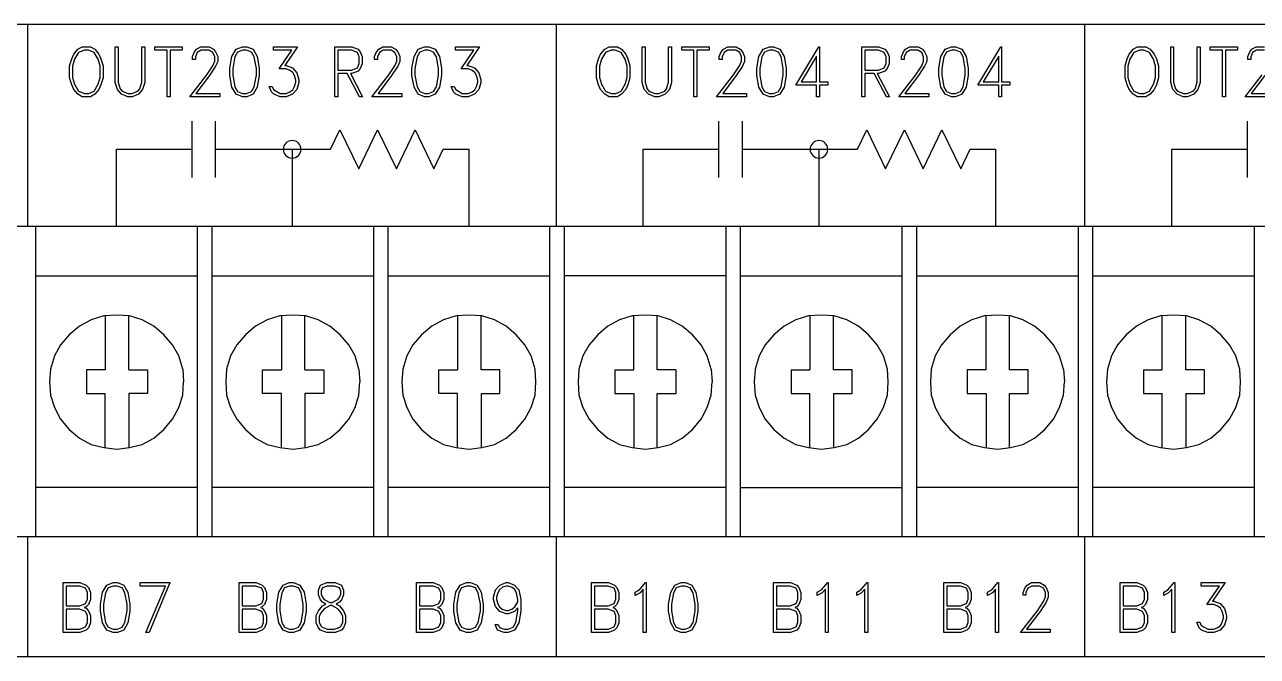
# Model space of a CAD drawing. Extents: x 3.4 to 20.6, y 5.2 to 12.5.
# Drawn here: x 6.328 to 8.953, y 9.073 to 10.416 of the extents above; entities that cross this region are included whole.
import ezdxf

# ---------------------------------------------------------------- set-up
doc = ezdxf.new("R2010")
doc.units = 0
doc.header["$MEASUREMENT"] = 0
doc.layers.get('0').update_dxf_attribs({"linetype": 'CONTINUOUS'})

msp = doc.modelspace()

# ---------------------------------------------------------------- linework, layer by layer
for points in [[(9.1051, 10.4162), (8.5858, 10.4162), (8.0666, 10.4162), (7.8089, 10.4162), (7.5537, 10.4162), (7.3016, 10.4162), (7.177, 10.4162), (7.0535, 10.4162), (6.9312, 10.4162), (6.8101, 10.4162), (6.6905, 10.4162), (6.5723, 10.4162), (6.4558, 10.4162), (6.3409, 10.4162), (6.2278, 10.4162)], [(6.3353, 9.9867), (6.3353, 10.4162)], [(7.4603, 9.9867), (7.4603, 10.4162)], [(8.5853, 9.9867), (8.5853, 10.4162)], [(6.4955, 10.3034), (6.491, 10.2883), (6.4867, 10.2781), (6.4778, 10.268), (6.4688, 10.2629), (6.451, 10.2629), (6.442, 10.268), (6.4331, 10.2781), (6.4288, 10.2883), (6.4243, 10.3034), (6.4243, 10.3284), (6.4288, 10.3435), (6.4331, 10.3537), (6.442, 10.3638), (6.451, 10.3689), (6.4688, 10.3689), (6.4778, 10.3638), (6.4867, 10.3537), (6.491, 10.3435), (6.4955, 10.3284), (6.4955, 10.3034)], [(6.5841, 10.2935), (6.5796, 10.2782), (6.5706, 10.268), (6.5573, 10.2629), (6.5483, 10.2629), (6.535, 10.268), (6.5259, 10.2782), (6.5215, 10.2935), (6.5215, 10.3689), (6.5278, 10.3689), (6.5278, 10.2938), (6.532, 10.2794), (6.536, 10.2749), (6.5486, 10.27), (6.557, 10.27), (6.5696, 10.2749), (6.5736, 10.2794), (6.5778, 10.2938), (6.5778, 10.3689), (6.5841, 10.3689), (6.5841, 10.2935)], [(6.6639, 10.3618), (6.6379, 10.3618), (6.6379, 10.2629), (6.6317, 10.2629), (6.6317, 10.3618), (6.6057, 10.3618), (6.6057, 10.3689), (6.6639, 10.3689), (6.6639, 10.3618)], [(6.7438, 10.2629), (6.68, 10.2629), (6.7161, 10.3092), (6.729, 10.3288), (6.7331, 10.3384), (6.7331, 10.3478), (6.7291, 10.3571), (6.7209, 10.3618), (6.7041, 10.3618), (6.696, 10.3571), (6.6919, 10.3478), (6.6919, 10.342), (6.6856, 10.342), (6.6856, 10.3483), (6.69, 10.3587), (6.6946, 10.3638), (6.7036, 10.3689), (6.7214, 10.3689), (6.7304, 10.3638), (6.735, 10.3587), (6.7395, 10.3483), (6.7395, 10.3378), (6.735, 10.3277), (6.7219, 10.3078), (6.6931, 10.27), (6.7438, 10.27), (6.7438, 10.2629)], [(6.8279, 10.3083), (6.8236, 10.2833), (6.8146, 10.268), (6.8011, 10.2629), (6.7922, 10.2629), (6.7788, 10.268), (6.7698, 10.2833), (6.7654, 10.3083), (6.7654, 10.3235), (6.7698, 10.3484), (6.7788, 10.3638), (6.7922, 10.3689), (6.8011, 10.3689), (6.8146, 10.3638), (6.8236, 10.3484), (6.8279, 10.3235), (6.8279, 10.3083)], [(6.9121, 10.2935), (6.9077, 10.2782), (6.8986, 10.268), (6.8853, 10.2629), (6.8721, 10.2629), (6.8588, 10.268), (6.8541, 10.2732), (6.849, 10.2849), (6.8555, 10.2849), (6.8585, 10.278), (6.8725, 10.27), (6.8851, 10.27), (6.8933, 10.2733), (6.8991, 10.2777), (6.903, 10.2843), (6.9058, 10.2938), (6.9058, 10.2984), (6.903, 10.3079), (6.8991, 10.3146), (6.8933, 10.3189), (6.8851, 10.3222), (6.8702, 10.3222), (6.897, 10.3618), (6.8582, 10.3618), (6.8582, 10.3689), (6.9091, 10.3689), (6.882, 10.3294), (6.8853, 10.3294), (6.8986, 10.3243), (6.9077, 10.314), (6.9121, 10.2987), (6.9121, 10.2935)], [(7.048, 10.2629), (7.0413, 10.2629), (7.0153, 10.3123), (6.9953, 10.3123), (6.9953, 10.2629), (6.989, 10.2629), (6.989, 10.3689), (7.0248, 10.3689), (7.0381, 10.3638), (7.0428, 10.3587), (7.0472, 10.3483), (7.0472, 10.3329), (7.0428, 10.3226), (7.0381, 10.3174), (7.0248, 10.3123), (7.022, 10.3123), (7.048, 10.2629)], [(7.1314, 10.2629), (7.0677, 10.2629), (7.1037, 10.3092), (7.1166, 10.3288), (7.1208, 10.3384), (7.1208, 10.3478), (7.1167, 10.3571), (7.1085, 10.3618), (7.0917, 10.3618), (7.0836, 10.3571), (7.0795, 10.3478), (7.0795, 10.342), (7.0732, 10.342), (7.0732, 10.3483), (7.0776, 10.3587), (7.0822, 10.3638), (7.0912, 10.3689), (7.109, 10.3689), (7.118, 10.3638), (7.1226, 10.3587), (7.1271, 10.3483), (7.1271, 10.3378), (7.1226, 10.3277), (7.1095, 10.3078), (7.0807, 10.27), (7.1314, 10.27), (7.1314, 10.2629)], [(7.2156, 10.3083), (7.2113, 10.2833), (7.2022, 10.268), (7.1888, 10.2629), (7.1798, 10.2629), (7.1664, 10.268), (7.1574, 10.2833), (7.153, 10.3083), (7.153, 10.3235), (7.1574, 10.3484), (7.1664, 10.3638), (7.1798, 10.3689), (7.1888, 10.3689), (7.2022, 10.3638), (7.2113, 10.3484), (7.2156, 10.3235), (7.2156, 10.3083)], [(7.2997, 10.2935), (7.2953, 10.2782), (7.2863, 10.268), (7.2729, 10.2629), (7.2597, 10.2629), (7.2464, 10.268), (7.2417, 10.2732), (7.2366, 10.2849), (7.2431, 10.2849), (7.2461, 10.278), (7.2601, 10.27), (7.2727, 10.27), (7.281, 10.2733), (7.2867, 10.2777), (7.2906, 10.2843), (7.2934, 10.2938), (7.2934, 10.2984), (7.2906, 10.3079), (7.2867, 10.3146), (7.281, 10.3189), (7.2727, 10.3222), (7.2578, 10.3222), (7.2846, 10.3618), (7.2458, 10.3618), (7.2458, 10.3689), (7.2968, 10.3689), (7.2696, 10.3294), (7.2729, 10.3294), (7.2863, 10.3243), (7.2953, 10.314), (7.2997, 10.2987), (7.2997, 10.2935)], [(7.617, 10.3034), (7.6125, 10.2883), (7.6082, 10.2781), (7.5993, 10.268), (7.5903, 10.2629), (7.5725, 10.2629), (7.5635, 10.268), (7.5546, 10.2781), (7.5503, 10.2883), (7.5458, 10.3034), (7.5458, 10.3284), (7.5503, 10.3435), (7.5546, 10.3537), (7.5635, 10.3638), (7.5725, 10.3689), (7.5903, 10.3689), (7.5993, 10.3638), (7.6082, 10.3537), (7.6125, 10.3435), (7.617, 10.3284), (7.617, 10.3034)], [(7.7055, 10.2935), (7.7011, 10.2782), (7.6921, 10.268), (7.6788, 10.2629), (7.6698, 10.2629), (7.6565, 10.268), (7.6474, 10.2782), (7.643, 10.2935), (7.643, 10.3689), (7.6493, 10.3689), (7.6493, 10.2938), (7.6535, 10.2794), (7.6575, 10.2749), (7.6701, 10.27), (7.6784, 10.27), (7.6911, 10.2749), (7.695, 10.2794), (7.6993, 10.2938), (7.6993, 10.3689), (7.7055, 10.3689), (7.7055, 10.2935)], [(7.7854, 10.3618), (7.7594, 10.3618), (7.7594, 10.2629), (7.7531, 10.2629), (7.7531, 10.3618), (7.7272, 10.3618), (7.7272, 10.3689), (7.7854, 10.3689), (7.7854, 10.3618)], [(7.8653, 10.2629), (7.8015, 10.2629), (7.8376, 10.3092), (7.8505, 10.3288), (7.8546, 10.3384), (7.8546, 10.3478), (7.8506, 10.3571), (7.8424, 10.3618), (7.8256, 10.3618), (7.8175, 10.3571), (7.8134, 10.3478), (7.8134, 10.342), (7.8071, 10.342), (7.8071, 10.3483), (7.8115, 10.3587), (7.8161, 10.3638), (7.8251, 10.3689), (7.8429, 10.3689), (7.8519, 10.3638), (7.8565, 10.3587), (7.861, 10.3483), (7.861, 10.3378), (7.8565, 10.3277), (7.8434, 10.3078), (7.8146, 10.27), (7.8653, 10.27), (7.8653, 10.2629)], [(7.9494, 10.3083), (7.9451, 10.2833), (7.9361, 10.268), (7.9226, 10.2629), (7.9137, 10.2629), (7.9002, 10.268), (7.8912, 10.2833), (7.8869, 10.3083), (7.8869, 10.3235), (7.8912, 10.3484), (7.9002, 10.3638), (7.9137, 10.3689), (7.9226, 10.3689), (7.9361, 10.3638), (7.9451, 10.3484), (7.9494, 10.3235), (7.9494, 10.3083)], [(8.0379, 10.2875), (8.0206, 10.2875), (8.0206, 10.2629), (8.0143, 10.2629), (8.0143, 10.2875), (7.97, 10.2875), (8.0191, 10.3689), (8.0206, 10.3689), (8.0206, 10.2947), (8.0379, 10.2947), (8.0379, 10.2875)], [(8.1695, 10.2629), (8.1628, 10.2629), (8.1368, 10.3123), (8.1168, 10.3123), (8.1168, 10.2629), (8.1105, 10.2629), (8.1105, 10.3689), (8.1463, 10.3689), (8.1596, 10.3638), (8.1643, 10.3587), (8.1687, 10.3483), (8.1687, 10.3329), (8.1643, 10.3226), (8.1596, 10.3174), (8.1463, 10.3123), (8.1435, 10.3123), (8.1695, 10.2629)], [(8.2529, 10.2629), (8.1891, 10.2629), (8.2252, 10.3092), (8.2381, 10.3288), (8.2422, 10.3384), (8.2422, 10.3478), (8.2382, 10.3571), (8.23, 10.3618), (8.2132, 10.3618), (8.2051, 10.3571), (8.201, 10.3478), (8.201, 10.342), (8.1947, 10.342), (8.1947, 10.3483), (8.1991, 10.3587), (8.2037, 10.3638), (8.2127, 10.3689), (8.2305, 10.3689), (8.2395, 10.3638), (8.2441, 10.3587), (8.2486, 10.3483), (8.2486, 10.3378), (8.2441, 10.3277), (8.231, 10.3078), (8.2022, 10.27), (8.2529, 10.27), (8.2529, 10.2629)], [(8.337, 10.3083), (8.3328, 10.2833), (8.3237, 10.268), (8.3102, 10.2629), (8.3013, 10.2629), (8.2879, 10.268), (8.2789, 10.2833), (8.2745, 10.3083), (8.2745, 10.3235), (8.2789, 10.3484), (8.2879, 10.3638), (8.3013, 10.3689), (8.3102, 10.3689), (8.3237, 10.3638), (8.3328, 10.3484), (8.337, 10.3235), (8.337, 10.3083)], [(8.4256, 10.2875), (8.4082, 10.2875), (8.4082, 10.2629), (8.402, 10.2629), (8.402, 10.2875), (8.3576, 10.2875), (8.4067, 10.3689), (8.4082, 10.3689), (8.4082, 10.2947), (8.4256, 10.2947), (8.4256, 10.2875)], [(8.742, 10.3034), (8.7375, 10.2883), (8.7332, 10.2781), (8.7243, 10.268), (8.7153, 10.2629), (8.6975, 10.2629), (8.6885, 10.268), (8.6796, 10.2781), (8.6753, 10.2883), (8.6708, 10.3034), (8.6708, 10.3284), (8.6753, 10.3435), (8.6796, 10.3537), (8.6885, 10.3638), (8.6975, 10.3689), (8.7153, 10.3689), (8.7243, 10.3638), (8.7332, 10.3537), (8.7375, 10.3435), (8.742, 10.3284), (8.742, 10.3034)], [(8.8305, 10.2935), (8.8261, 10.2782), (8.8171, 10.268), (8.8038, 10.2629), (8.7948, 10.2629), (8.7815, 10.268), (8.7724, 10.2782), (8.768, 10.2935), (8.768, 10.3689), (8.7743, 10.3689), (8.7743, 10.2938), (8.7785, 10.2794), (8.7825, 10.2749), (8.7951, 10.27), (8.8034, 10.27), (8.8161, 10.2749), (8.82, 10.2794), (8.8243, 10.2938), (8.8243, 10.3689), (8.8305, 10.3689), (8.8305, 10.2935)], [(8.9104, 10.3618), (8.8844, 10.3618), (8.8844, 10.2629), (8.8781, 10.2629), (8.8781, 10.3618), (8.8522, 10.3618), (8.8522, 10.3689), (8.9104, 10.3689), (8.9104, 10.3618)], [(8.9674, 10.3618), (8.9506, 10.3618), (8.9425, 10.3571), (8.9384, 10.3478), (8.9384, 10.342), (8.9321, 10.342), (8.9321, 10.3483), (8.9365, 10.3587), (8.9411, 10.3638), (8.9501, 10.3689), (8.9679, 10.3689)], [(6.4892, 10.3037), (6.4892, 10.3281), (6.485, 10.3425), (6.4766, 10.3569), (6.4641, 10.3618), (6.4557, 10.3618), (6.4432, 10.3569), (6.4348, 10.3425), (6.4306, 10.3281), (6.4306, 10.3037), (6.4348, 10.2893), (6.4432, 10.2749), (6.4557, 10.27), (6.4651, 10.27), (6.4766, 10.2749), (6.485, 10.2893), (6.4892, 10.3037)], [(6.8217, 10.3086), (6.8217, 10.3231), (6.8173, 10.3476), (6.8115, 10.3576), (6.8009, 10.3618), (6.7925, 10.3618), (6.7818, 10.3576), (6.776, 10.3476), (6.7717, 10.3231), (6.7717, 10.3086), (6.776, 10.2842), (6.7818, 10.2742), (6.7925, 10.27), (6.8009, 10.27), (6.8115, 10.2742), (6.8173, 10.2842), (6.8217, 10.3086)], [(7.0409, 10.3335), (7.0409, 10.3478), (7.0368, 10.3569), (7.0245, 10.3618), (6.9953, 10.3618), (6.9953, 10.3195), (7.0245, 10.3195), (7.0368, 10.3243), (7.0409, 10.3335)], [(7.2093, 10.3086), (7.2093, 10.3231), (7.2049, 10.3476), (7.1991, 10.3576), (7.1885, 10.3618), (7.1801, 10.3618), (7.1694, 10.3576), (7.1637, 10.3476), (7.1593, 10.3231), (7.1593, 10.3086), (7.1637, 10.2842), (7.1694, 10.2742), (7.1801, 10.27), (7.1885, 10.27), (7.1991, 10.2742), (7.2049, 10.2842), (7.2093, 10.3086)], [(7.6107, 10.3037), (7.6107, 10.3281), (7.6065, 10.3425), (7.5981, 10.3569), (7.5856, 10.3618), (7.5772, 10.3618), (7.5647, 10.3569), (7.5563, 10.3425), (7.5521, 10.3281), (7.5521, 10.3037), (7.5563, 10.2893), (7.5647, 10.2749), (7.5772, 10.27), (7.5866, 10.27), (7.5981, 10.2749), (7.6065, 10.2893), (7.6107, 10.3037)], [(7.9431, 10.3086), (7.9431, 10.3231), (7.9388, 10.3476), (7.933, 10.3576), (7.9224, 10.3618), (7.914, 10.3618), (7.9033, 10.3576), (7.8975, 10.3476), (7.8932, 10.3231), (7.8932, 10.3086), (7.8975, 10.2842), (7.9033, 10.2742), (7.914, 10.27), (7.9224, 10.27), (7.933, 10.2742), (7.9388, 10.2842), (7.9431, 10.3086)], [(8.0143, 10.2947), (8.0143, 10.3492), (7.9812, 10.2947), (8.0143, 10.2947)], [(8.1624, 10.3335), (8.1624, 10.3478), (8.1583, 10.3569), (8.1459, 10.3618), (8.1168, 10.3618), (8.1168, 10.3195), (8.1459, 10.3195), (8.1583, 10.3243), (8.1624, 10.3335)], [(8.3308, 10.3086), (8.3308, 10.3231), (8.3264, 10.3476), (8.3206, 10.3576), (8.31, 10.3618), (8.3016, 10.3618), (8.2909, 10.3576), (8.2851, 10.3476), (8.2808, 10.3231), (8.2808, 10.3086), (8.2851, 10.2842), (8.2909, 10.2742), (8.3016, 10.27), (8.31, 10.27), (8.3206, 10.2742), (8.3264, 10.2842), (8.3308, 10.3086)], [(8.402, 10.2947), (8.402, 10.3492), (8.3688, 10.2947), (8.402, 10.2947)], [(8.7357, 10.3037), (8.7357, 10.3281), (8.7315, 10.3425), (8.7231, 10.3569), (8.7106, 10.3618), (8.7022, 10.3618), (8.6897, 10.3569), (8.6813, 10.3425), (8.6771, 10.3281), (8.6771, 10.3037), (8.6813, 10.2893), (8.6897, 10.2749), (8.7022, 10.27), (8.7116, 10.27), (8.7231, 10.2749), (8.7315, 10.2893), (8.7357, 10.3037)], [(8.9903, 10.2629), (8.9265, 10.2629), (8.9626, 10.3092)], [(8.9684, 10.3078), (8.9396, 10.27), (8.9903, 10.27)], [(6.6841, 10.211), (6.6841, 10.091)], [(6.7341, 10.211), (6.7341, 10.091)], [(7.8056, 10.211), (7.8056, 10.091)], [(7.8556, 10.211), (7.8556, 10.091)], [(8.9306, 10.211), (8.9306, 10.091)], [(6.7341, 10.151), (6.9797, 10.151), (6.9997, 10.1923), (7.0397, 10.1098), (7.0797, 10.1923), (7.1197, 10.1098), (7.1597, 10.1923), (7.1997, 10.1098), (7.2197, 10.151), (7.2738, 10.151), (7.2738, 9.9867)], [(7.8556, 10.151), (8.1012, 10.151), (8.1212, 10.1923), (8.1612, 10.1098), (8.2012, 10.1923), (8.2412, 10.1098), (8.2812, 10.1923), (8.3212, 10.1098), (8.3412, 10.151), (8.3953, 10.151), (8.3953, 9.9867)], [(6.5238, 9.9867), (6.5238, 10.151), (6.6841, 10.151)], [(6.8978, 10.151), (6.8978, 9.9867)], [(7.6453, 9.9867), (7.6453, 10.151), (7.8056, 10.151)], [(8.0193, 10.151), (8.0193, 9.9867)], [(8.7703, 9.9867), (8.7703, 10.151), (8.9306, 10.151)], [(13.4617, 9.3267), (13.4617, 9.9867), (3.7117, 9.9867), (3.7117, 9.3267)], [(6.3517, 9.9867), (6.3517, 9.3267)], [(6.6967, 9.3267), (6.6967, 9.9867)], [(6.7267, 9.9867), (6.7267, 9.3267)], [(7.0717, 9.3267), (7.0717, 9.9867)], [(7.1017, 9.9867), (7.1017, 9.3267)], [(7.4467, 9.3267), (7.4467, 9.9867)], [(7.4767, 9.9867), (7.4767, 9.3267)], [(7.8217, 9.3267), (7.8217, 9.9867)], [(7.8517, 9.9867), (7.8517, 9.3267)], [(8.1967, 9.3267), (8.1967, 9.9867)], [(8.2267, 9.9867), (8.2267, 9.3267)], [(8.5717, 9.3267), (8.5717, 9.9867)], [(8.6017, 9.9867), (8.6017, 9.3267)], [(8.9467, 9.3267), (8.9467, 9.9867)], [(6.3517, 9.8817), (6.6967, 9.8817)], [(6.7267, 9.8817), (7.0717, 9.8817)], [(7.1017, 9.8817), (7.4467, 9.8817)], [(7.8217, 9.8817), (7.4767, 9.8817)], [(7.8517, 9.8817), (8.1967, 9.8817)], [(8.2267, 9.8817), (8.5717, 9.8817)], [(8.6017, 9.8817), (8.9467, 9.8817)], [(6.665, 9.6833), (6.6567, 9.7117), (6.6433, 9.735), (6.625, 9.7567), (6.6033, 9.775), (6.5783, 9.7883), (6.5517, 9.7967), (6.525, 9.7983), (6.4967, 9.7967), (6.47, 9.7883), (6.445, 9.775), (6.4233, 9.7567), (6.405, 9.735), (6.3917, 9.7117), (6.3833, 9.6833), (6.3817, 9.6567), (6.3833, 9.6283), (6.3917, 9.6017), (6.405, 9.5767), (6.4233, 9.555), (6.445, 9.5367), (6.47, 9.5233), (6.4967, 9.5167), (6.525, 9.5133), (6.5517, 9.5167), (6.5783, 9.5233), (6.6033, 9.5367), (6.625, 9.555), (6.6433, 9.5767), (6.6567, 9.6017), (6.665, 9.6283), (6.6667, 9.6567)], [(6.5, 9.7967), (6.5, 9.6817)], [(6.55, 9.6817), (6.55, 9.7967)], [(7.04, 9.6833), (7.0317, 9.7117), (7.0183, 9.735), (7, 9.7567), (6.9783, 9.775), (6.9533, 9.7883), (6.9267, 9.7967), (6.9, 9.7983), (6.8717, 9.7967), (6.845, 9.7883), (6.82, 9.775), (6.7983, 9.7567), (6.78, 9.735), (6.7667, 9.7117), (6.7583, 9.6833), (6.7567, 9.6567), (6.7583, 9.6283), (6.7667, 9.6017), (6.78, 9.5767), (6.7983, 9.555), (6.82, 9.5367), (6.845, 9.5233), (6.8717, 9.5167), (6.9, 9.5133), (6.9267, 9.5167), (6.9533, 9.5233), (6.9783, 9.5367), (7, 9.555), (7.0183, 9.5767), (7.0317, 9.6017), (7.04, 9.6283), (7.0417, 9.6567)], [(6.875, 9.7967), (6.875, 9.6817)], [(6.925, 9.6817), (6.925, 9.7967)], [(7.4167, 9.6567), (7.415, 9.6833), (7.4067, 9.7117), (7.3933, 9.735), (7.375, 9.7567), (7.3533, 9.775), (7.3283, 9.7883), (7.3017, 9.7967), (7.275, 9.7983), (7.2467, 9.7967), (7.22, 9.7883), (7.195, 9.775), (7.1733, 9.7567), (7.155, 9.735), (7.1417, 9.7117), (7.1333, 9.6833), (7.1317, 9.6567), (7.1333, 9.6283), (7.1417, 9.6017), (7.155, 9.5767), (7.1733, 9.555), (7.195, 9.5367), (7.22, 9.5233), (7.2467, 9.5167), (7.275, 9.5133), (7.3017, 9.5167), (7.3283, 9.5233), (7.3533, 9.5367), (7.375, 9.555), (7.3933, 9.5767), (7.4067, 9.6017), (7.415, 9.6283), (7.4167, 9.6567)], [(7.25, 9.7967), (7.25, 9.6817)], [(7.3, 9.6317), (7.34, 9.6317), (7.34, 9.6817), (7.3, 9.6817), (7.3, 9.7967)], [(7.79, 9.6833), (7.7817, 9.7117), (7.7683, 9.735), (7.75, 9.7567), (7.7283, 9.775), (7.7033, 9.7883), (7.6767, 9.7967), (7.65, 9.7983), (7.6217, 9.7967), (7.595, 9.7883), (7.57, 9.775), (7.5483, 9.7567), (7.53, 9.735), (7.5167, 9.7117), (7.5083, 9.6833), (7.5067, 9.6567), (7.5083, 9.6283), (7.5167, 9.6017), (7.53, 9.5767), (7.5483, 9.555), (7.57, 9.5367), (7.595, 9.5233), (7.6217, 9.5167), (7.65, 9.5133), (7.6767, 9.5167), (7.7033, 9.5233), (7.7283, 9.5367), (7.75, 9.555), (7.7683, 9.5767), (7.7817, 9.6017), (7.79, 9.6283), (7.7917, 9.6567)], [(7.625, 9.6817), (7.625, 9.7967)], [(7.715, 9.6817), (7.675, 9.6817), (7.675, 9.7967)], [(8.1667, 9.6567), (8.165, 9.6833), (8.1567, 9.7117), (8.1433, 9.735), (8.125, 9.7567), (8.1033, 9.775), (8.0783, 9.7883), (8.0517, 9.7967), (8.025, 9.7983), (7.9967, 9.7967), (7.97, 9.7883), (7.945, 9.775), (7.9233, 9.7567), (7.905, 9.735), (7.8917, 9.7117), (7.8833, 9.6833), (7.8817, 9.6567), (7.8833, 9.6283), (7.8917, 9.6017), (7.905, 9.5767), (7.9233, 9.555), (7.945, 9.5367), (7.97, 9.5233), (7.9967, 9.5167), (8.025, 9.5133), (8.0517, 9.5167), (8.0783, 9.5233), (8.1033, 9.5367), (8.125, 9.555), (8.1433, 9.5767), (8.1567, 9.6017), (8.165, 9.6283)], [(8, 9.7967), (8, 9.6817)], [(8.05, 9.6317), (8.09, 9.6317), (8.09, 9.6817), (8.05, 9.6817), (8.05, 9.7967)], [(8.54, 9.6833), (8.5317, 9.7117), (8.5183, 9.735), (8.5, 9.7567), (8.4783, 9.775), (8.4533, 9.7883), (8.4267, 9.7967), (8.4, 9.7983), (8.3717, 9.7967), (8.345, 9.7883), (8.32, 9.775), (8.2983, 9.7567), (8.28, 9.735), (8.2667, 9.7117), (8.2583, 9.6833), (8.2567, 9.6567), (8.2583, 9.6283), (8.2667, 9.6017), (8.28, 9.5767), (8.2983, 9.555), (8.32, 9.5367), (8.345, 9.5233), (8.3717, 9.5167), (8.4, 9.5133), (8.4267, 9.5167), (8.4533, 9.5233), (8.4783, 9.5367), (8.5, 9.555), (8.5183, 9.5767), (8.5317, 9.6017), (8.54, 9.6283)], [(8.375, 9.6817), (8.375, 9.7967)], [(8.425, 9.6317), (8.465, 9.6317), (8.465, 9.6817), (8.425, 9.6817), (8.425, 9.7967)], [(8.9167, 9.6567), (8.915, 9.6833), (8.9067, 9.7117), (8.8933, 9.735), (8.875, 9.7567), (8.8533, 9.775), (8.8283, 9.7883), (8.8017, 9.7967), (8.775, 9.7983), (8.7467, 9.7967), (8.72, 9.7883), (8.695, 9.775), (8.6733, 9.7567), (8.655, 9.735), (8.6417, 9.7117), (8.6333, 9.6833), (8.6317, 9.6567), (8.6333, 9.6283), (8.6417, 9.6017), (8.655, 9.5767), (8.6733, 9.555), (8.695, 9.5367), (8.72, 9.5233), (8.7467, 9.5167), (8.775, 9.5133), (8.8017, 9.5167), (8.8283, 9.5233), (8.8533, 9.5367), (8.875, 9.555), (8.8933, 9.5767), (8.9067, 9.6017), (8.915, 9.6283), (8.9167, 9.6567)], [(8.75, 9.6817), (8.75, 9.7967)], [(8.8, 9.6317), (8.84, 9.6317), (8.84, 9.6817), (8.8, 9.6817), (8.8, 9.7967)], [(6.665, 9.6833), (6.6667, 9.6567)], [(7.04, 9.6833), (7.0417, 9.6567)], [(7.79, 9.6833), (7.7917, 9.6567)], [(8.54, 9.6833), (8.5417, 9.6567)], [(6.5, 9.6817), (6.46, 9.6817)], [(6.46, 9.6817), (6.46, 9.6317)], [(6.55, 9.6817), (6.59, 9.6817)], [(6.59, 9.6817), (6.59, 9.6317)], [(6.835, 9.6317), (6.835, 9.6817), (6.875, 9.6817)], [(6.925, 9.6817), (6.965, 9.6817)], [(6.965, 9.6817), (6.965, 9.6317)], [(7.25, 9.6317), (7.21, 9.6317), (7.21, 9.6817)], [(7.21, 9.6817), (7.25, 9.6817)], [(7.585, 9.6817), (7.585, 9.6317), (7.625, 9.6317)], [(7.585, 9.6817), (7.625, 9.6817)], [(7.715, 9.6817), (7.715, 9.6317)], [(7.96, 9.6817), (7.96, 9.6317), (8, 9.6317)], [(7.96, 9.6817), (8, 9.6817)], [(8.165, 9.6283), (8.1667, 9.6567)], [(8.375, 9.6817), (8.335, 9.6817), (8.335, 9.6317), (8.375, 9.6317)], [(8.54, 9.6283), (8.5417, 9.6567)], [(8.71, 9.6817), (8.71, 9.6317), (8.75, 9.6317)], [(8.71, 9.6817), (8.75, 9.6817)], [(6.46, 9.6317), (6.5, 9.6317)], [(6.5, 9.515), (6.5, 9.6317)], [(6.59, 9.6317), (6.55, 9.6317)], [(6.55, 9.6317), (6.55, 9.515)], [(6.875, 9.6317), (6.835, 9.6317)], [(6.875, 9.515), (6.875, 9.6317)], [(6.965, 9.6317), (6.925, 9.6317)], [(6.925, 9.6317), (6.925, 9.515)], [(7.25, 9.515), (7.25, 9.6317)], [(7.3, 9.6317), (7.3, 9.515)], [(7.625, 9.6317), (7.625, 9.515)], [(7.675, 9.515), (7.675, 9.6317)], [(7.675, 9.6317), (7.715, 9.6317)], [(8, 9.515), (8, 9.6317)], [(8.05, 9.6317), (8.05, 9.515)], [(8.375, 9.6317), (8.375, 9.515)], [(8.425, 9.515), (8.425, 9.6317)], [(8.75, 9.515), (8.75, 9.6317)], [(8.8, 9.6317), (8.8, 9.515)], [(6.6967, 9.4317), (6.3517, 9.4317)], [(7.0717, 9.4317), (6.7267, 9.4317)], [(7.4467, 9.4317), (7.1017, 9.4317)], [(7.8217, 9.4317), (7.4767, 9.4317)], [(7.8517, 9.4317), (8.1967, 9.4317)], [(8.5717, 9.4317), (8.2267, 9.4317)], [(8.9467, 9.4317), (8.6017, 9.4317)], [(13.4617, 9.3267), (3.7117, 9.3267)], [(6.3353, 9.0725), (6.3353, 9.3267)], [(7.4603, 9.0725), (7.4603, 9.3267)], [(8.5853, 9.0725), (8.5853, 9.3267)], [(6.4685, 9.1438), (6.4641, 9.1335), (6.4594, 9.1283), (6.446, 9.1232), (6.4103, 9.1232), (6.4103, 9.2293), (6.446, 9.2293), (6.4594, 9.2242), (6.4641, 9.219), (6.4685, 9.2086), (6.4685, 9.1933), (6.4641, 9.1829), (6.4594, 9.1777), (6.4555, 9.1763), (6.4594, 9.1748), (6.4641, 9.1695), (6.4685, 9.1592), (6.4685, 9.1438)], [(6.4622, 9.1938), (6.4622, 9.2081), (6.4581, 9.2173), (6.4457, 9.2221), (6.4166, 9.2221), (6.4166, 9.1798), (6.4457, 9.1798), (6.4581, 9.1846), (6.4622, 9.1938)], [(6.5527, 9.1686), (6.5484, 9.1437), (6.5393, 9.1283), (6.5259, 9.1232), (6.5169, 9.1232), (6.5035, 9.1283), (6.4945, 9.1437), (6.4901, 9.1686), (6.4901, 9.1838), (6.4945, 9.2088), (6.5035, 9.2242), (6.5169, 9.2293), (6.5259, 9.2293), (6.5393, 9.2242), (6.5484, 9.2088), (6.5527, 9.1838), (6.5527, 9.1686)], [(6.5464, 9.169), (6.5464, 9.1835), (6.542, 9.2079), (6.5362, 9.2179), (6.5256, 9.2221), (6.5172, 9.2221), (6.5066, 9.2179), (6.5008, 9.2079), (6.4964, 9.1835), (6.4964, 9.169), (6.5008, 9.1445), (6.5066, 9.1345), (6.5172, 9.1304), (6.5256, 9.1304), (6.5362, 9.1345), (6.542, 9.1445), (6.5464, 9.169)], [(6.6382, 9.2293), (6.6367, 9.2274), (6.5932, 9.1232), (6.5867, 9.1232), (6.628, 9.2221), (6.5743, 9.2221), (6.5743, 9.2293), (6.6382, 9.2293)], [(6.8435, 9.1438), (6.8391, 9.1335), (6.8344, 9.1283), (6.821, 9.1232), (6.7853, 9.1232), (6.7853, 9.2293), (6.821, 9.2293), (6.8344, 9.2242), (6.8391, 9.219), (6.8435, 9.2086), (6.8435, 9.1933), (6.8391, 9.1829), (6.8344, 9.1777), (6.8305, 9.1763), (6.8344, 9.1748), (6.8391, 9.1695), (6.8435, 9.1592), (6.8435, 9.1438)], [(6.8372, 9.1938), (6.8372, 9.2081), (6.8331, 9.2173), (6.8207, 9.2221), (6.7916, 9.2221), (6.7916, 9.1798), (6.8207, 9.1798), (6.8331, 9.1846), (6.8372, 9.1938)], [(6.9277, 9.1686), (6.9234, 9.1437), (6.9143, 9.1283), (6.9009, 9.1232), (6.8919, 9.1232), (6.8785, 9.1283), (6.8695, 9.1437), (6.8651, 9.1686), (6.8651, 9.1838), (6.8695, 9.2088), (6.8785, 9.2242), (6.8919, 9.2293), (6.9009, 9.2293), (6.9143, 9.2242), (6.9234, 9.2088), (6.9277, 9.1838), (6.9277, 9.1686)], [(6.9214, 9.169), (6.9214, 9.1835), (6.917, 9.2079), (6.9112, 9.2179), (6.9006, 9.2221), (6.8922, 9.2221), (6.8816, 9.2179), (6.8758, 9.2079), (6.8714, 9.1835), (6.8714, 9.169), (6.8758, 9.1445), (6.8816, 9.1345), (6.8922, 9.1304), (6.9006, 9.1304), (6.9112, 9.1345), (6.917, 9.1445), (6.9214, 9.169)], [(7.0118, 9.1438), (7.0074, 9.1335), (7.0027, 9.1283), (6.9894, 9.1232), (6.9718, 9.1232), (6.9585, 9.1283), (6.9538, 9.1335), (6.9493, 9.1438), (6.9493, 9.1592), (6.9538, 9.1695), (6.9627, 9.1797), (6.9697, 9.1837), (6.9627, 9.1876), (6.9581, 9.1929), (6.9537, 9.2031), (6.9537, 9.2136), (6.9582, 9.2242), (6.9718, 9.2293), (6.9894, 9.2293), (7.003, 9.2242), (7.0075, 9.2136), (7.0075, 9.2031), (7.0031, 9.1929), (6.9985, 9.1876), (6.9914, 9.1837), (6.9985, 9.1797), (7.0074, 9.1695), (7.0118, 9.1592), (7.0118, 9.1438)], [(7.0012, 9.2048), (7.0012, 9.2119), (6.9985, 9.2182), (6.9884, 9.2221), (6.9728, 9.2221), (6.9627, 9.2182), (6.9599, 9.2119), (6.9599, 9.2048), (6.9633, 9.1971), (6.9664, 9.1935), (6.978, 9.187), (6.9832, 9.187), (6.9948, 9.1935), (6.9979, 9.1971), (7.0012, 9.2048)], [(7.2206, 9.1438), (7.2162, 9.1335), (7.2115, 9.1283), (7.1981, 9.1232), (7.1624, 9.1232), (7.1624, 9.2293), (7.1981, 9.2293), (7.2115, 9.2242), (7.2162, 9.219), (7.2206, 9.2086), (7.2206, 9.1933), (7.2162, 9.1829), (7.2115, 9.1777), (7.2076, 9.1763), (7.2115, 9.1748), (7.2162, 9.1695), (7.2206, 9.1592), (7.2206, 9.1438)], [(7.2143, 9.1938), (7.2143, 9.2081), (7.2102, 9.2173), (7.1978, 9.2221), (7.1687, 9.2221), (7.1687, 9.1798), (7.1978, 9.1798), (7.2102, 9.1846), (7.2143, 9.1938)], [(7.3047, 9.1686), (7.3005, 9.1437), (7.2914, 9.1283), (7.2779, 9.1232), (7.269, 9.1232), (7.2556, 9.1283), (7.2466, 9.1437), (7.2422, 9.1686), (7.2422, 9.1838), (7.2466, 9.2088), (7.2556, 9.2242), (7.269, 9.2293), (7.2779, 9.2293), (7.2914, 9.2242), (7.3005, 9.2088), (7.3047, 9.1838), (7.3047, 9.1686)], [(7.2985, 9.169), (7.2985, 9.1835), (7.2941, 9.2079), (7.2883, 9.2179), (7.2777, 9.2221), (7.2693, 9.2221), (7.2586, 9.2179), (7.2528, 9.2079), (7.2485, 9.1835), (7.2485, 9.169), (7.2528, 9.1445), (7.2586, 9.1345), (7.2693, 9.1304), (7.2777, 9.1304), (7.2883, 9.1345), (7.2941, 9.1445), (7.2985, 9.169)], [(7.3846, 9.1686), (7.3803, 9.1437), (7.3712, 9.1283), (7.3578, 9.1232), (7.3489, 9.1232), (7.3353, 9.1283), (7.3301, 9.1403), (7.3367, 9.1403), (7.3394, 9.1342), (7.3491, 9.1304), (7.3575, 9.1304), (7.3682, 9.1345), (7.374, 9.1445), (7.3783, 9.169), (7.3783, 9.176), (7.3711, 9.1678), (7.3578, 9.1627), (7.3532, 9.1627), (7.3399, 9.1678), (7.3309, 9.1782), (7.3264, 9.1934), (7.3264, 9.1986), (7.3309, 9.2139), (7.3399, 9.2242), (7.3532, 9.2293), (7.3578, 9.2293), (7.3711, 9.2242), (7.3801, 9.2139), (7.3846, 9.1937), (7.3846, 9.1686)], [(7.3783, 9.1888), (7.3783, 9.1934), (7.3758, 9.2073), (7.3711, 9.2153), (7.3666, 9.2186), (7.3575, 9.2221), (7.3535, 9.2221), (7.3459, 9.2193), (7.3392, 9.2143), (7.3356, 9.2078), (7.3327, 9.1984), (7.3327, 9.1937), (7.3356, 9.1842), (7.3394, 9.1775), (7.3452, 9.1732), (7.3535, 9.1699), (7.3575, 9.1699), (7.3658, 9.1732), (7.3717, 9.1775), (7.3783, 9.1888)], [(7.5935, 9.1438), (7.5891, 9.1335), (7.5844, 9.1283), (7.571, 9.1232), (7.5353, 9.1232), (7.5353, 9.2293), (7.571, 9.2293), (7.5844, 9.2242), (7.5891, 9.219), (7.5935, 9.2086), (7.5935, 9.1933), (7.5891, 9.1829), (7.5844, 9.1777), (7.5805, 9.1763), (7.5844, 9.1748), (7.5891, 9.1695), (7.5935, 9.1592), (7.5935, 9.1438)], [(7.5872, 9.1938), (7.5872, 9.2081), (7.5831, 9.2173), (7.5707, 9.2221), (7.5416, 9.2221), (7.5416, 9.1798), (7.5707, 9.1798), (7.5831, 9.1846), (7.5872, 9.1938)], [(7.6517, 9.1232), (7.6454, 9.1232), (7.6454, 9.2155), (7.6384, 9.2074), (7.6281, 9.2016), (7.6281, 9.2091), (7.6372, 9.2143), (7.6504, 9.2293), (7.6517, 9.2293), (7.6517, 9.1232)], [(7.7618, 9.1686), (7.7575, 9.1437), (7.7485, 9.1283), (7.735, 9.1232), (7.7261, 9.1232), (7.7127, 9.1283), (7.7037, 9.1437), (7.6993, 9.1686), (7.6993, 9.1838), (7.7037, 9.2088), (7.7127, 9.2242), (7.7261, 9.2293), (7.735, 9.2293), (7.7485, 9.2242), (7.7575, 9.2088), (7.7618, 9.1838), (7.7618, 9.1686)], [(7.7556, 9.169), (7.7556, 9.1835), (7.7512, 9.2079), (7.7454, 9.2179), (7.7348, 9.2221), (7.7264, 9.2221), (7.7157, 9.2179), (7.7099, 9.2079), (7.7056, 9.1835), (7.7056, 9.169), (7.7099, 9.1445), (7.7157, 9.1345), (7.7264, 9.1304), (7.7348, 9.1304), (7.7454, 9.1345), (7.7512, 9.1445), (7.7556, 9.169)], [(7.981, 9.1438), (7.9766, 9.1335), (7.9719, 9.1283), (7.9585, 9.1232), (7.9228, 9.1232), (7.9228, 9.2293), (7.9585, 9.2293), (7.9719, 9.2242), (7.9766, 9.219), (7.981, 9.2086), (7.981, 9.1933), (7.9766, 9.1829), (7.9719, 9.1777), (7.968, 9.1763), (7.9719, 9.1748), (7.9766, 9.1695), (7.981, 9.1592), (7.981, 9.1438)], [(7.9747, 9.1938), (7.9747, 9.2081), (7.9706, 9.2173), (7.9582, 9.2221), (7.9291, 9.2221), (7.9291, 9.1798), (7.9582, 9.1798), (7.9706, 9.1846), (7.9747, 9.1938)], [(8.0392, 9.1232), (8.0329, 9.1232), (8.0329, 9.2155), (8.0259, 9.2074), (8.0156, 9.2016), (8.0156, 9.2091), (8.0247, 9.2143), (8.0379, 9.2293), (8.0392, 9.2293), (8.0392, 9.1232)], [(8.1234, 9.1232), (8.1171, 9.1232), (8.1171, 9.2155), (8.11, 9.2074), (8.0998, 9.2016), (8.0998, 9.2091), (8.1088, 9.2143), (8.1221, 9.2293), (8.1234, 9.2293), (8.1234, 9.1232)], [(8.3435, 9.1438), (8.3391, 9.1335), (8.3344, 9.1283), (8.321, 9.1232), (8.2853, 9.1232), (8.2853, 9.2293), (8.321, 9.2293), (8.3344, 9.2242), (8.3391, 9.219), (8.3435, 9.2086), (8.3435, 9.1933), (8.3391, 9.1829), (8.3344, 9.1777), (8.3305, 9.1763), (8.3344, 9.1748), (8.3391, 9.1695), (8.3435, 9.1592), (8.3435, 9.1438)], [(8.3372, 9.1938), (8.3372, 9.2081), (8.3331, 9.2173), (8.3207, 9.2221), (8.2916, 9.2221), (8.2916, 9.1798), (8.3207, 9.1798), (8.3331, 9.1846), (8.3372, 9.1938)], [(8.4017, 9.1232), (8.3954, 9.1232), (8.3954, 9.2155), (8.3884, 9.2074), (8.3781, 9.2016), (8.3781, 9.2091), (8.3872, 9.2143), (8.4004, 9.2293), (8.4017, 9.2293), (8.4017, 9.1232)], [(8.5118, 9.1232), (8.4481, 9.1232), (8.4842, 9.1695), (8.497, 9.1891), (8.5012, 9.1988), (8.5012, 9.2081), (8.4972, 9.2174), (8.489, 9.2221), (8.4722, 9.2221), (8.464, 9.2174), (8.4599, 9.2081), (8.4599, 9.2023), (8.4537, 9.2023), (8.4537, 9.2086), (8.4581, 9.219), (8.4627, 9.2242), (8.4717, 9.2293), (8.4895, 9.2293), (8.4985, 9.2242), (8.5031, 9.219), (8.5075, 9.2086), (8.5075, 9.1982), (8.5031, 9.188), (8.49, 9.1681), (8.4612, 9.1304), (8.5118, 9.1304), (8.5118, 9.1232)], [(8.7185, 9.1438), (8.7141, 9.1335), (8.7094, 9.1283), (8.696, 9.1232), (8.6603, 9.1232), (8.6603, 9.2293), (8.696, 9.2293), (8.7094, 9.2242), (8.7141, 9.219), (8.7185, 9.2086), (8.7185, 9.1933), (8.7141, 9.1829), (8.7094, 9.1777), (8.7055, 9.1763), (8.7094, 9.1748), (8.7141, 9.1695), (8.7185, 9.1592), (8.7185, 9.1438)], [(8.7122, 9.1938), (8.7122, 9.2081), (8.7081, 9.2173), (8.6957, 9.2221), (8.6666, 9.2221), (8.6666, 9.1798), (8.6957, 9.1798), (8.7081, 9.1846), (8.7122, 9.1938)], [(8.7767, 9.1232), (8.7704, 9.1232), (8.7704, 9.2155), (8.7634, 9.2074), (8.7531, 9.2016), (8.7531, 9.2091), (8.7622, 9.2143), (8.7754, 9.2293), (8.7767, 9.2293), (8.7767, 9.1232)], [(8.8868, 9.1538), (8.8824, 9.1386), (8.8734, 9.1283), (8.86, 9.1232), (8.8468, 9.1232), (8.8335, 9.1283), (8.8288, 9.1335), (8.8237, 9.1452), (8.8302, 9.1452), (8.8332, 9.1383), (8.8472, 9.1304), (8.8598, 9.1304), (8.8681, 9.1337), (8.8739, 9.138), (8.8777, 9.1446), (8.8806, 9.1542), (8.8806, 9.1588), (8.8777, 9.1682), (8.8739, 9.1749), (8.8681, 9.1793), (8.8598, 9.1825), (8.845, 9.1825), (8.8717, 9.2221), (8.8329, 9.2221), (8.8329, 9.2293), (8.8839, 9.2293), (8.8567, 9.1897), (8.86, 9.1897), (8.8734, 9.1846), (8.8824, 9.1743), (8.8868, 9.1591), (8.8868, 9.1538)], [(6.4622, 9.1444), (6.4622, 9.1586), (6.4581, 9.1678), (6.4457, 9.1726), (6.4166, 9.1726), (6.4166, 9.1304), (6.4457, 9.1304), (6.4581, 9.1352), (6.4622, 9.1444)], [(6.8372, 9.1444), (6.8372, 9.1586), (6.8331, 9.1678), (6.8207, 9.1726), (6.7916, 9.1726), (6.7916, 9.1304), (6.8207, 9.1304), (6.8331, 9.1352), (6.8372, 9.1444)], [(7.0056, 9.1455), (7.0056, 9.1575), (7.0022, 9.1653), (6.9948, 9.1737), (6.9824, 9.1807), (6.9787, 9.1807), (6.9664, 9.1737), (6.959, 9.1653), (6.9556, 9.1575), (6.9556, 9.1455), (6.959, 9.1377), (6.9618, 9.1346), (6.9728, 9.1304), (6.9884, 9.1304), (6.9993, 9.1346), (7.0022, 9.1377), (7.0056, 9.1455)], [(7.2143, 9.1444), (7.2143, 9.1586), (7.2102, 9.1678), (7.1978, 9.1726), (7.1687, 9.1726), (7.1687, 9.1304), (7.1978, 9.1304), (7.2102, 9.1352), (7.2143, 9.1444)], [(7.5872, 9.1444), (7.5872, 9.1586), (7.5831, 9.1678), (7.5707, 9.1726), (7.5416, 9.1726), (7.5416, 9.1304), (7.5707, 9.1304), (7.5831, 9.1352), (7.5872, 9.1444)], [(7.9747, 9.1444), (7.9747, 9.1586), (7.9706, 9.1678), (7.9582, 9.1726), (7.9291, 9.1726), (7.9291, 9.1304), (7.9582, 9.1304), (7.9706, 9.1352), (7.9747, 9.1444)], [(8.3372, 9.1444), (8.3372, 9.1586), (8.3331, 9.1678), (8.3207, 9.1726), (8.2916, 9.1726), (8.2916, 9.1304), (8.3207, 9.1304), (8.3331, 9.1352), (8.3372, 9.1444)], [(8.7122, 9.1444), (8.7122, 9.1586), (8.7081, 9.1678), (8.6957, 9.1726), (8.6666, 9.1726), (8.6666, 9.1304), (8.6957, 9.1304), (8.7081, 9.1352), (8.7122, 9.1444)], [(6.2278, 9.0725), (6.3409, 9.0725), (6.4558, 9.0725), (6.5723, 9.0725), (6.6905, 9.0725), (6.8101, 9.0725), (6.9312, 9.0725), (7.0535, 9.0725), (7.177, 9.0725), (7.3016, 9.0725), (7.5537, 9.0725), (7.8089, 9.0725), (8.0666, 9.0725), (8.5858, 9.0725), (9.1051, 9.0725)]]:
    msp.add_lwpolyline(points)
for points in [[(6.8791, 10.151), (6.8795, 10.1473), (6.8805, 10.1437), (6.8823, 10.1405), (6.8846, 10.1378), (6.8873, 10.1355), (6.8905, 10.1338), (6.894, 10.1327), (6.8978, 10.1323), (6.9016, 10.1327), (6.9051, 10.1338), (6.9083, 10.1355), (6.9111, 10.1378), (6.9134, 10.1405), (6.9151, 10.1437), (6.9162, 10.1473), (6.9166, 10.151), (6.9162, 10.1548), (6.9151, 10.1583), (6.9134, 10.1615), (6.9111, 10.1643), (6.9083, 10.1666), (6.9051, 10.1683), (6.9016, 10.1694), (6.8978, 10.1698), (6.894, 10.1694), (6.8905, 10.1683), (6.8873, 10.1666), (6.8846, 10.1643), (6.8823, 10.1615), (6.8805, 10.1583), (6.8795, 10.1548)], [(8.0006, 10.151), (8.0009, 10.1473), (8.002, 10.1437), (8.0038, 10.1405), (8.0061, 10.1378), (8.0088, 10.1355), (8.012, 10.1338), (8.0155, 10.1327), (8.0193, 10.1323), (8.0231, 10.1327), (8.0266, 10.1338), (8.0298, 10.1355), (8.0326, 10.1378), (8.0349, 10.1405), (8.0366, 10.1437), (8.0377, 10.1473), (8.0381, 10.151), (8.0377, 10.1548), (8.0366, 10.1583), (8.0349, 10.1615), (8.0326, 10.1643), (8.0298, 10.1666), (8.0266, 10.1683), (8.0231, 10.1694), (8.0193, 10.1698), (8.0155, 10.1694), (8.012, 10.1683), (8.0088, 10.1666), (8.0061, 10.1643), (8.0038, 10.1615), (8.002, 10.1583), (8.0009, 10.1548)]]:
    msp.add_lwpolyline(points, close=True)

doc.saveas('drawing.dxf')
